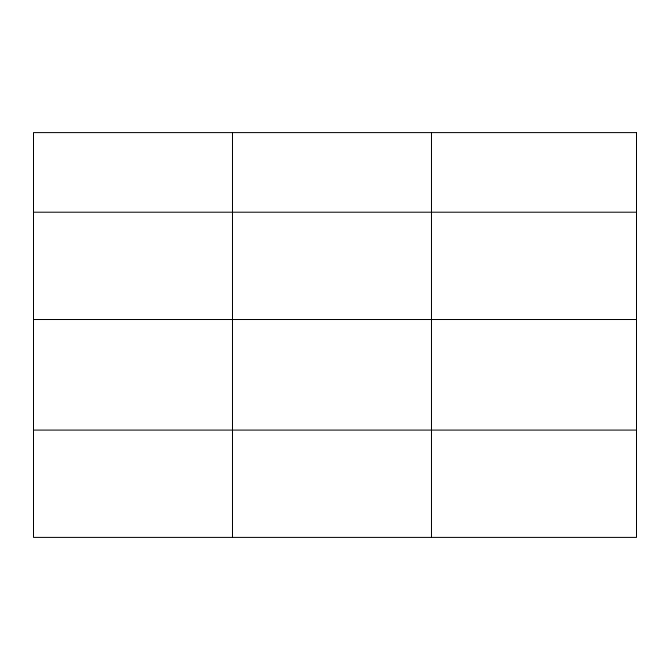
<?xml version="1.0" encoding="UTF-8"?>
<svg xmlns="http://www.w3.org/2000/svg" width="670" height="670" viewBox="0 0 670 670"><rect width="100%" height="100%" fill="white"/><g stroke="black" fill="none" stroke-linecap="round" stroke-linejoin="round"><path stroke-width="1" d="M33.5 212.206L636.5 212.206M33.5 319.515L636.5 319.515M33.5 430.09L636.5 430.09M431.48 132.601L431.48 537.399M232.49 132.601L232.49 537.399M636.5 132.601L33.5 132.601L33.5 537.399L636.5 537.399L636.5 132.601"/></g></svg>
